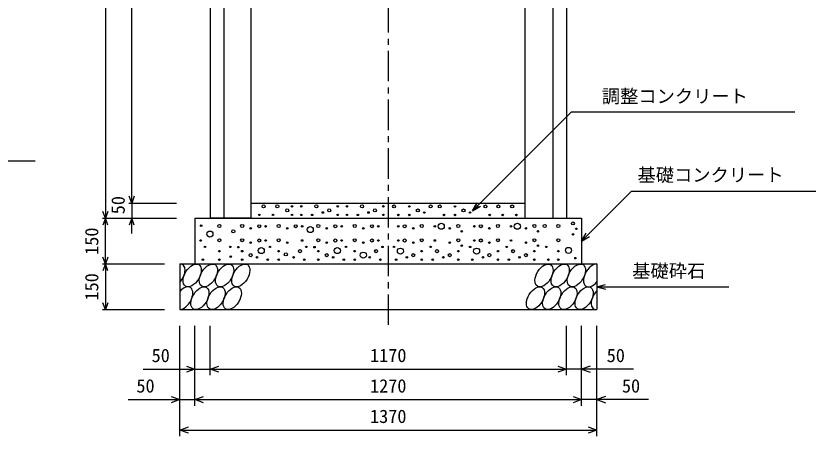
# Model space of a CAD drawing. Units: millimetres, scale not verified. Extents: x -16800 to 16800, y -5940 to 5940.
# Drawn here: x 7182 to 9784, y -2962 to -1582 of the extents above; entities that cross this region are included whole.
import ezdxf
from ezdxf.enums import TextEntityAlignment as Align

# ---------------------------------------------------------------- set-up
doc = ezdxf.new("R2010")
doc.units = ezdxf.units.MM
doc.header["$LTSCALE"] = 20
doc.linetypes.add('CHAIN1', pattern=[8, 5, -1, 1, -1])
for name, color, linetype, lineweight in [('0-0_DIM', 7, 'Continuous', 25), ('0-2_HATCH', 6, 'Continuous', 25), ('0-5_OUTLINE', 3, 'Continuous', 25)]:
    doc.layers.add(name, color=color, linetype=linetype, lineweight=lineweight)
doc.styles.add('ＭＳ ゴシック', font='')
doc.styles.get('ＭＳ ゴシック').set_extended_font_data('MS Gothic')

msp = doc.modelspace()

# ---------------------------------------------------------------- linework, layer by layer
at = {"layer": '0-0_DIM', "linetype": 'CHAIN1'}
msp.add_line((8405.23, -576.66), (8405.23, -2596.66), dxfattribs=at)
at = {"layer": '0-0_DIM'}
for p, q in [((7476.03, -626.66), (7476.03, -2246.66)), ((7562.69, -2196.66), (7562.69, -796.66)), ((8682.15, -2221.66), (9006.61, -1897.2)), ((9006.61, -1897.2), (9740.97, -1897.2)), ((6598.65, -2058.01), (7245.53, -2058.01)), ((9203.88, -2158.01), (9040.23, -2321.66)), ((9203.88, -2158.01), (9850.76, -2158.01)), ((7552.69, -2196.66), (7709.36, -2196.66)), ((7562.69, -2196.66), (7562.69, -2246.66)), ((8682.15, -2221.66), (8697.15, -2195.68)), ((8682.15, -2221.66), (8708.13, -2206.66)), ((7466.03, -2246.66), (7709.36, -2246.66)), ((7476.03, -2396.66), (7476.03, -2246.66)), ((7562.69, -2296.66), (7562.69, -2246.66)), ((9040.23, -2321.66), (9055.23, -2295.68)), ((9040.23, -2321.66), (9055.23, -2295.68)), ((9040.23, -2321.66), (9066.21, -2306.66)), ((9040.23, -2321.66), (9066.21, -2306.66)), ((7466.03, -2396.66), (7670.23, -2396.66)), ((7476.03, -2396.66), (7476.03, -2546.66)), ((9090.23, -2471.66), (9119.21, -2463.9)), ((9090.23, -2471.66), (9523.54, -2471.66)), ((9090.23, -2471.66), (9119.21, -2479.43)), ((7466.03, -2546.66), (7670.23, -2546.66)), ((7720.23, -2962.18), (7720.23, -2599.83)), ((7770.23, -2862.18), (7770.23, -2599.83)), ((7820.23, -2762.18), (7820.23, -2599.83)), ((8990.23, -2762.18), (8990.23, -2599.83)), ((9040.23, -2862.18), (9040.23, -2599.83)), ((9090.23, -2962.18), (9090.23, -2599.83)), ((7600.23, -2742.18), (7820.23, -2742.18)), ((7820.23, -2742.18), (8990.23, -2742.18)), ((9210.23, -2742.18), (8990.23, -2742.18)), ((7550.23, -2842.18), (7770.23, -2842.18)), ((7770.23, -2842.18), (9040.23, -2842.18)), ((9260.23, -2842.18), (9040.23, -2842.18)), ((7720.23, -2942.18), (9090.23, -2942.18))]:
    msp.add_line(p, q, dxfattribs=at)
for points in [[(7570.9, -2174.11), (7562.69, -2196.66), (7554.49, -2174.11)], [(7484.24, -2224.11), (7476.03, -2246.66), (7467.82, -2224.11)], [(7484.24, -2269.21), (7476.03, -2246.66), (7467.82, -2269.21)], [(7570.9, -2269.21), (7562.69, -2246.66), (7554.49, -2269.21)], [(7484.24, -2374.11), (7476.03, -2396.66), (7467.82, -2374.11)], [(7484.24, -2419.21), (7476.03, -2396.66), (7467.82, -2419.21)], [(7484.24, -2524.11), (7476.03, -2546.66), (7467.82, -2524.11)], [(7742.04, -2731.91), (7770.23, -2742.18), (7742.04, -2752.44)], [(7848.42, -2752.44), (7820.23, -2742.18), (7848.42, -2731.91)], [(8962.04, -2731.91), (8990.23, -2742.18), (8962.04, -2752.44)], [(9068.42, -2731.91), (9040.23, -2742.18), (9068.42, -2752.44)], [(7692.04, -2831.91), (7720.23, -2842.18), (7692.04, -2852.44)], [(7798.42, -2852.44), (7770.23, -2842.18), (7798.42, -2831.91)], [(9012.04, -2831.91), (9040.23, -2842.18), (9012.04, -2852.44)], [(9118.42, -2831.91), (9090.23, -2842.18), (9118.42, -2852.44)], [(7748.42, -2952.44), (7720.23, -2942.18), (7748.42, -2931.91)], [(9062.04, -2931.91), (9090.23, -2942.18), (9062.04, -2952.44)]]:
    msp.add_lwpolyline(points, dxfattribs=at)
at = {"layer": '0-2_HATCH'}
for centre, radius in [((7995.53, -2207.35), 5), ((8040.53, -2207.35), 5), ((8089.2, -2207.35), 2.5), ((8119.2, -2207.35), 2.5), ((8169.11, -2207.35), 5), ((8239.2, -2207.35), 2.5), ((8269.2, -2207.35), 2.5), ((8319.11, -2207.35), 5), ((8389.2, -2207.35), 2.5), ((8424.37, -2207.63), 5), ((8474.27, -2207.63), 2.5), ((8544.37, -2207.63), 5), ((8574.37, -2207.63), 5), ((8624.27, -2207.63), 2.5), ((8694.37, -2207.63), 5), ((8724.37, -2207.63), 5), ((8767.1, -2207.63), 5), ((8812.1, -2207.63), 5), ((7981.51, -2235.36), 2.5), ((8026.51, -2235.36), 2.5), ((8073.31, -2220.48), 5), ((8089.2, -2235.36), 2.5), ((8119.2, -2235.36), 2.5), ((8155.09, -2235.36), 2.5), ((8190.13, -2227.48), 2.5), ((8211.16, -2220.48), 5), ((8239.2, -2235.36), 2.5), ((8269.2, -2235.36), 2.5), ((8305.09, -2235.36), 2.5), ((8340.13, -2227.48), 2.5), ((8361.16, -2220.48), 5), ((8389.2, -2235.36), 2.5), ((8438.39, -2235.65), 2.5), ((8474.27, -2235.65), 2.5), ((8502.31, -2220.76), 5), ((8523.34, -2227.77), 2.5), ((8588.39, -2235.65), 2.5), ((8624.27, -2235.65), 2.5), ((8652.31, -2220.76), 5), ((8673.34, -2227.77), 2.5), ((8738.39, -2235.65), 2.5), ((8781.12, -2235.65), 2.5), ((8826.12, -2235.65), 2.5), ((8579.19, -2272.68), 10), ((8829.19, -2272.68), 10), ((9011.69, -2263.45), 5), ((7790.53, -2270.82), 2.5), ((7819.17, -2298.38), 10), ((7850.4, -2271.81), 5), ((7896.17, -2289.58), 5), ((7925.2, -2271.81), 5), ((7953.24, -2279.69), 2.5), ((7981.27, -2272.68), 5), ((8002.3, -2272.68), 2.5), ((8045.2, -2271.81), 5), ((8073.24, -2279.69), 2.5), ((8101.27, -2272.68), 5), ((8122.3, -2272.68), 2.5), ((8149.02, -2283.51), 10), ((8175.2, -2271.81), 5), ((8203.24, -2279.69), 2.5), ((8231.27, -2272.68), 5), ((8252.3, -2272.68), 2.5), ((8295.2, -2271.81), 5), ((8323.24, -2279.69), 2.5), ((8351.27, -2272.68), 5), ((8372.3, -2272.68), 2.5), ((8438.16, -2272.68), 2.5), ((8459.19, -2272.68), 5), ((8487.22, -2279.69), 2.5), ((8515.26, -2271.81), 5), ((8558.16, -2272.68), 2.5), ((8607.22, -2279.69), 2.5), ((8635.26, -2271.81), 5), ((8646.6, -2289.38), 2.5), ((8688.16, -2272.68), 2.5), ((8709.19, -2272.68), 5), ((8737.22, -2279.69), 2.5), ((8765.26, -2271.81), 5), ((8808.16, -2272.68), 2.5), ((8857.22, -2279.69), 2.5), ((8885.26, -2271.81), 5), ((8896.6, -2289.38), 2.5), ((8919.13, -2271.81), 5), ((8963.78, -2271.81), 5), ((9023.03, -2281.01), 2.5), ((7850.4, -2318.61), 5), ((7925.2, -2318.61), 5), ((7981.27, -2319.48), 5), ((8045.2, -2318.61), 5), ((8175.2, -2318.61), 5), ((8231.27, -2319.48), 5), ((8295.2, -2318.61), 5), ((8351.27, -2319.48), 5), ((8459.19, -2319.48), 5), ((8515.26, -2318.61), 5), ((8635.26, -2318.61), 5), ((8709.19, -2319.48), 5), ((8765.26, -2318.61), 5), ((8885.26, -2318.61), 5), ((8963.78, -2318.61), 5), ((9011.69, -2299.34), 2.5), ((7789.01, -2319.48), 2.5), ((7803.02, -2340.49), 2.5), ((7886.32, -2340.49), 2.5), ((7912.78, -2341.4), 2.5), ((7953.24, -2326.49), 2.5), ((8002.3, -2319.48), 2.5), ((8016.32, -2340.49), 2.5), ((8073.24, -2326.49), 2.5), ((8122.3, -2319.48), 2.5), ((8136.32, -2340.49), 2.5), ((8162.78, -2341.4), 2.5), ((8203.24, -2326.49), 2.5), ((8252.3, -2319.48), 2.5), ((8266.32, -2340.49), 2.5), ((8323.24, -2326.49), 2.5), ((8372.3, -2319.48), 2.5), ((8386.32, -2340.49), 2.5), ((8424.14, -2340.49), 2.5), ((8438.16, -2319.48), 2.5), ((8487.22, -2326.49), 2.5), ((8544.14, -2340.49), 2.5), ((8558.16, -2319.48), 2.5), ((8607.22, -2326.49), 2.5), ((8646.6, -2336.18), 2.5), ((8674.14, -2340.49), 2.5), ((8688.16, -2319.48), 2.5), ((8737.22, -2326.49), 2.5), ((8794.14, -2340.49), 2.5), ((8808.16, -2319.48), 2.5), ((8857.22, -2326.49), 2.5), ((8896.6, -2336.18), 2.5), ((8924.14, -2340.49), 2.5), ((8997.18, -2352.19), 10), ((7850.4, -2354.5), 2.5), ((7925.2, -2354.5), 2.5), ((7953.24, -2367.63), 5), ((7987.81, -2352.5), 10), ((8045.2, -2354.5), 2.5), ((8068.7, -2364.99), 5), ((8115.29, -2354.5), 5), ((8175.2, -2354.5), 2.5), ((8203.24, -2367.63), 5), ((8237.81, -2352.5), 10), ((8295.2, -2354.5), 2.5), ((8323.24, -2367.63), 10), ((8365.29, -2354.5), 5), ((8445.17, -2354.5), 10), ((8487.22, -2367.63), 5), ((8515.26, -2354.5), 2.5), ((8565.17, -2354.5), 5), ((8607.22, -2367.63), 5), ((8635.26, -2354.5), 2.5), ((8695.17, -2354.5), 10), ((8737.22, -2367.63), 5), ((8765.26, -2354.5), 2.5), ((8815.17, -2354.5), 5), ((8857.22, -2367.63), 5), ((8885.26, -2354.5), 2.5), ((8963.78, -2354.5), 2.5), ((7796.01, -2382.51), 2.5), ((7850.4, -2382.51), 2.5), ((7887.59, -2372.44), 2.5), ((7925.2, -2382.51), 2.5), ((7974.26, -2374.64), 2.5), ((8009.31, -2382.51), 2.5), ((8045.2, -2382.51), 2.5), ((8094.26, -2374.64), 2.5), ((8129.31, -2382.51), 2.5), ((8175.2, -2382.51), 2.5), ((8224.26, -2374.64), 2.5), ((8259.31, -2382.51), 2.5), ((8295.2, -2382.51), 2.5), ((8344.26, -2374.64), 2.5), ((8379.31, -2382.51), 2.5), ((8431.15, -2382.51), 2.5), ((8466.2, -2374.64), 2.5), ((8515.26, -2382.51), 2.5), ((8551.15, -2382.51), 2.5), ((8586.2, -2374.64), 2.5), ((8635.26, -2382.51), 2.5), ((8681.15, -2382.51), 2.5), ((8716.2, -2374.64), 2.5), ((8765.26, -2382.51), 2.5), ((8801.15, -2382.51), 2.5), ((8836.2, -2374.64), 2.5), ((8885.26, -2382.51), 2.5), ((8931.15, -2382.51), 2.5), ((8963.78, -2382.51), 2.5), ((9020.06, -2377.53), 2.5)]:
    msp.add_circle(centre, radius, dxfattribs=at)
for centre in [(7761.07, -2434.18), (7814.28, -2434.18), (7867.49, -2434.18), (7920.7, -2434.18), (8916.75, -2434.18), (8969.95, -2434.18), (9023.16, -2434.18), (7786.4, -2509.17), (7839.6, -2509.17), (7892.81, -2509.17), (8888.86, -2509.17), (8942.07, -2509.17), (8995.27, -2509.17), (9048.48, -2509.17)]:
    msp.add_ellipse(centre, major_axis=(21.81, 35.31), ratio=0.5792, dxfattribs=at)
for centre, start_param, end_param in [((7707.87, -2434.18), 4.385593, 6.6745444), ((9076.37, -2434.18), 0.3357715, 4.4411806), ((7733.19, -2509.17), 3.5111464, 7.548991), ((9101.69, -2509.17), 1.2110787, 3.5658734)]:
    msp.add_ellipse(centre, major_axis=(21.81, 35.31), ratio=0.5792, start_param=start_param, end_param=end_param, dxfattribs=at)
at = {"layer": '0-5_OUTLINE'}
for p, q in [((7820.23, -659.66), (7820.23, -2246.66)), ((8990.23, -659.66), (8990.23, -2246.66)), ((7865.23, -896.66), (7865.23, -2246.66)), ((8945.23, -896.66), (8945.23, -2246.66)), ((7955.23, -2246.66), (7955.23, -996.66)), ((8855.23, -2246.66), (8855.23, -996.66)), ((7955.23, -2196.66), (8855.23, -2196.66)), ((7770.23, -2246.66), (7770.23, -2396.66)), ((7770.23, -2246.66), (9040.23, -2246.66)), ((7955.23, -2246.66), (7820.23, -2246.66)), ((8855.23, -2246.66), (8990.23, -2246.66)), ((9040.23, -2246.66), (9040.23, -2396.66)), ((7720.23, -2396.66), (7720.23, -2546.66)), ((7720.23, -2396.66), (9090.23, -2396.66)), ((9090.23, -2396.66), (9090.23, -2546.66)), ((7720.23, -2546.66), (9090.23, -2546.66))]:
    msp.add_line(p, q, dxfattribs=at)

# ---------------------------------------------------------------- texts
at = {"layer": '0-0_DIM', "style": 'ＭＳ ゴシック'}
for s, p in [('調整コンクリート', (9106.61, -1880.77)), ('基礎コンクリート', (9223.88, -2139.27)), ('基礎砕石', (9206.55, -2454.49)), ('50', (7627.79, -2732.18)), ('1170', (8345.23, -2732.18)), ('50', (9122.67, -2732.18)), ('50', (7577.79, -2832.18)), ('1270', (8345.23, -2832.18)), ('50', (9172.67, -2832.18)), ('1370', (8345.23, -2932.18))]:
    msp.add_text(s, height=43.99, dxfattribs=at).set_placement(p, align=Align.BOTTOM_LEFT)
for s, p in [('50', (7552.69, -2233.33)), ('150', (7466.03, -2366.66)), ('150', (7466.03, -2516.66))]:
    msp.add_text(s, height=43.99, rotation=90, dxfattribs=at).set_placement(p, align=Align.BOTTOM_LEFT)

doc.saveas('drawing.dxf')
